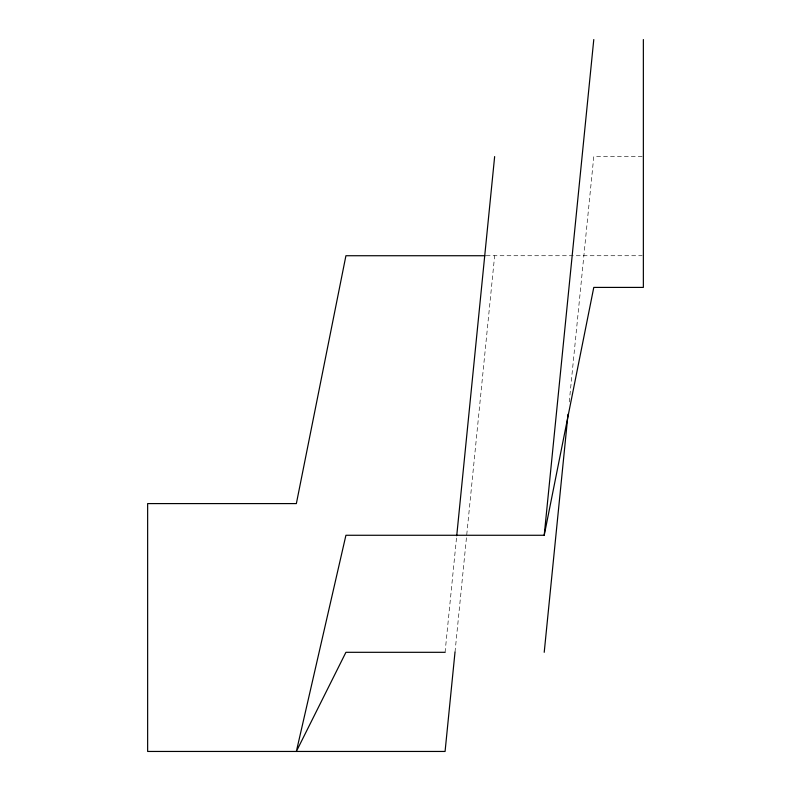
<?xml version="1.0" encoding="UTF-8"?>
<svg xmlns="http://www.w3.org/2000/svg" width="791" height="791" viewBox="0 0 791 791"><rect width="100%" height="100%" fill="white"/><g stroke="black" fill="none" stroke-linecap="round" stroke-linejoin="round"><path stroke-width="0.59" stroke-dasharray="3.96 2.97" d="M445.076 652.308L456.605 536.96M455.013 652.061L494.642 255.73M569.243 401.996L593.784 156.588L642.154 156.588M486.178 255.73L642.154 255.73"/><path stroke-width="1.19" d="M456.733 535.734L494.642 156.588M455.013 652.061L445.076 751.45L147.64 751.45L147.64 503.59L296.358 503.59L345.924 255.73L484.972 255.73M445.076 652.308L345.924 652.308L296.358 751.45L345.924 535.27L544.218 535.27L593.784 39.55M544.218 652.308L568.017 414.266M544.218 535.27L593.784 287.41L643.36 287.41L643.36 39.55"/></g></svg>
